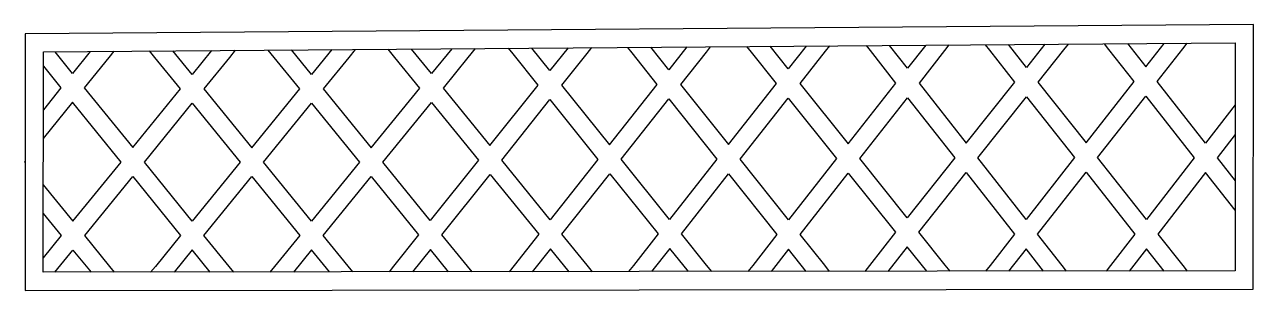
# Model space of a CAD drawing. Header units: millimetres. Extents: x 1900 to 2373, y 2549 to 2652.
import ezdxf

# ---------------------------------------------------------------- set-up
doc = ezdxf.new("R2010")
doc.units = ezdxf.units.MM

msp = doc.modelspace()

# ---------------------------------------------------------------- linework, layer by layer
for points in [[(1900.33, 2549.36), (2373.33, 2549.88), (2373.42, 2651.88), (1900.43, 2648.33)], [(2366.34, 2556.87), (1907.34, 2556.37), (1907.4, 2641.39), (2366.41, 2644.82)], [(2038.12, 2598.84), (2056.84, 2621.86), (2074.93, 2599.6), (2056.39, 2576.36)], [(2083.91, 2599.65), (2102.48, 2622.92), (2120.99, 2599.91), (2102.6, 2576.64)], [(2129.95, 2599.95), (2148.3, 2623.18), (2166.81, 2599.93), (2148.59, 2576.77)], [(2175.73, 2599.96), (2194.26, 2623.52), (2212.89, 2600.21), (2194.35, 2576.57)], [(2221.82, 2600.25), (2240.18, 2623.66), (2258.36, 2600.46), (2240.09, 2577.4)], [(2267.27, 2600.44), (2285.98, 2624.06), (2304.51, 2600.57), (2285.84, 2576.73)], [(2313.41, 2600.58), (2331.93, 2624.24), (2350.56, 2600.47), (2332.19, 2576.76)], [(1946.33, 2598.88), (1964.71, 2621.53), (1983.17, 2598.82), (1964.75, 2576.13)], [(1992.19, 2598.82), (2010.65, 2621.54), (2029.1, 2598.84), (2010.64, 2576.13)]]:
    msp.add_lwpolyline(points, close=True)
for points in [[(1925.47, 2641.52), (1918.65, 2633.05), (1911.88, 2641.42)], [(1934.51, 2641.59), (1932.58, 2639.19), (1923.16, 2627.49), (1941.83, 2604.44), (1960.2, 2627.08), (1950.36, 2639.18), (1948.32, 2641.69)], [(1972.19, 2641.87), (1964.7, 2632.64), (1957.29, 2641.76)], [(1981.26, 2641.94), (1979.02, 2639.18), (1969.21, 2627.09), (1987.68, 2604.37), (2006.14, 2627.09), (1996.31, 2639.18), (1993.99, 2642.04)], [(2018.43, 2642.22), (2010.65, 2632.64), (2002.96, 2642.1)], [(2027.5, 2642.29), (2024.98, 2639.18), (2015.16, 2627.09), (2033.61, 2604.39), (2052.33, 2627.41), (2042.77, 2639.18), (2040.17, 2642.38)], [(2064.66, 2642.56), (2056.85, 2632.96), (2049.13, 2642.45)], [(2073.73, 2642.63), (2070.93, 2639.18), (2061.36, 2627.41), (2079.4, 2605.21), (2097.99, 2628.51), (2088.29, 2640.57), (2086.55, 2642.73)], [(2109.46, 2642.9), (2102.46, 2634.12), (2095.48, 2642.8)], [(2118.47, 2642.97), (2116.7, 2640.75), (2106.95, 2628.53), (2125.45, 2605.55), (2143.83, 2628.8), (2134.17, 2640.93), (2132.47, 2643.07)], [(2155.24, 2643.24), (2148.28, 2634.44), (2141.36, 2643.14)], [(2164.21, 2643.31), (2162.61, 2641.28), (2152.76, 2628.82), (2171.26, 2605.58), (2189.78, 2629.13), (2180.08, 2641.26), (2178.36, 2643.42)], [(2201.15, 2643.59), (2194.22, 2634.78), (2187.27, 2643.48)], [(2210.1, 2643.65), (2208.51, 2641.63), (2198.71, 2629.17), (2217.33, 2605.87), (2235.73, 2629.33), (2225.96, 2641.81), (2224.43, 2643.76)], [(2247.19, 2643.93), (2240.18, 2635), (2233.27, 2643.83)], [(2256.14, 2644), (2254.42, 2641.81), (2244.63, 2629.33), (2262.83, 2606.1), (2281.53, 2629.71), (2271.86, 2641.97), (2270.18, 2644.1)], [(2293.07, 2644.28), (2286, 2635.35), (2279.04, 2644.17)], [(2302.05, 2644.34), (2300.3, 2642.14), (2290.45, 2629.7), (2308.95, 2606.24), (2327.48, 2629.92), (2317.76, 2642.32), (2316.09, 2644.45)], [(2324.93, 2644.51), (2331.92, 2635.59), (2338.99, 2644.62)], [(2366.39, 2620.9), (2354.98, 2606.17), (2336.37, 2629.92), (2346.22, 2642.5), (2347.93, 2644.69)], [(1907.4, 2635.83), (1914.16, 2627.48), (1907.39, 2619.05)], [(1907.36, 2590.07), (1918.79, 2576.04), (1937.32, 2598.88), (1918.67, 2621.91), (1907.38, 2607.88)], [(2366.38, 2609.46), (2359.43, 2600.49), (2366.37, 2591.64)], [(1900.38, 2599.18), (1900.16, 2598.91), (1900.38, 2598.64)], [(2072.49, 2556.55), (2070.7, 2558.75), (2060.91, 2570.8), (2079.45, 2594.04), (2098.16, 2571.02), (2088.69, 2559.04), (2086.74, 2556.56)], [(2118.89, 2556.6), (2116.88, 2559.08), (2107.13, 2571.08), (2125.5, 2594.32), (2144.15, 2571.13), (2134.64, 2559.03), (2132.74, 2556.61)], [(2164.78, 2556.65), (2162.84, 2559.06), (2153.1, 2571.18), (2171.29, 2594.3), (2189.91, 2570.91), (2180.59, 2559.03), (2178.73, 2556.66)], [(2210.17, 2556.7), (2208.3, 2559.05), (2198.83, 2570.94), (2217.38, 2594.59), (2235.63, 2571.77), (2225.54, 2559.04), (2223.7, 2556.71)], [(2256.6, 2556.75), (2254.75, 2559.06), (2244.57, 2571.79), (2262.8, 2594.79), (2281.4, 2571.05), (2271.99, 2559.03), (2270.21, 2556.76)], [(2301.46, 2556.8), (2299.72, 2559.03), (2290.29, 2571.06), (2308.97, 2594.91), (2327.77, 2571.06), (2318.43, 2559.01), (2316.73, 2556.82)], [(2366.36, 2580.31), (2355.01, 2594.79), (2336.65, 2571.1), (2346.17, 2559.04), (2347.89, 2556.85)], [(1934.8, 2556.4), (1933, 2558.6), (1923.31, 2570.5), (1941.82, 2593.32), (1960.23, 2570.58), (1950.52, 2558.62), (1948.72, 2556.41)], [(1980.69, 2556.45), (1978.91, 2558.65), (1969.25, 2570.58), (1987.68, 2593.27), (2006.12, 2570.58), (1996.42, 2558.65), (1994.64, 2556.46)], [(2026.59, 2556.5), (2024.8, 2558.7), (2015.15, 2570.58), (2033.61, 2593.29), (2051.92, 2570.76), (2042.3, 2558.7), (2040.56, 2556.51)], [(1907.36, 2579), (1914.29, 2570.49), (1907.34, 2561.93)], [(2063.48, 2556.54), (2056.44, 2565.2), (2049.52, 2556.52)], [(2109.88, 2556.59), (2102.68, 2565.45), (2095.67, 2556.57)], [(2155.81, 2556.64), (2148.66, 2565.53), (2141.65, 2556.62)], [(2201.23, 2556.69), (2194.39, 2565.28), (2187.64, 2556.67)], [(2247.64, 2556.74), (2240.11, 2566.16), (2232.63, 2556.72)], [(2292.58, 2556.79), (2285.85, 2565.38), (2279.11, 2556.77)], [(2338.98, 2556.84), (2332.24, 2565.4), (2325.59, 2556.83)], [(1911.85, 2556.37), (1918.8, 2564.95), (1925.78, 2556.39)], [(1971.69, 2556.44), (1964.74, 2565.02), (1957.75, 2556.42)], [(2017.58, 2556.49), (2010.64, 2565.03), (2003.67, 2556.47)]]:
    msp.add_lwpolyline(points)

doc.saveas('drawing.dxf')
